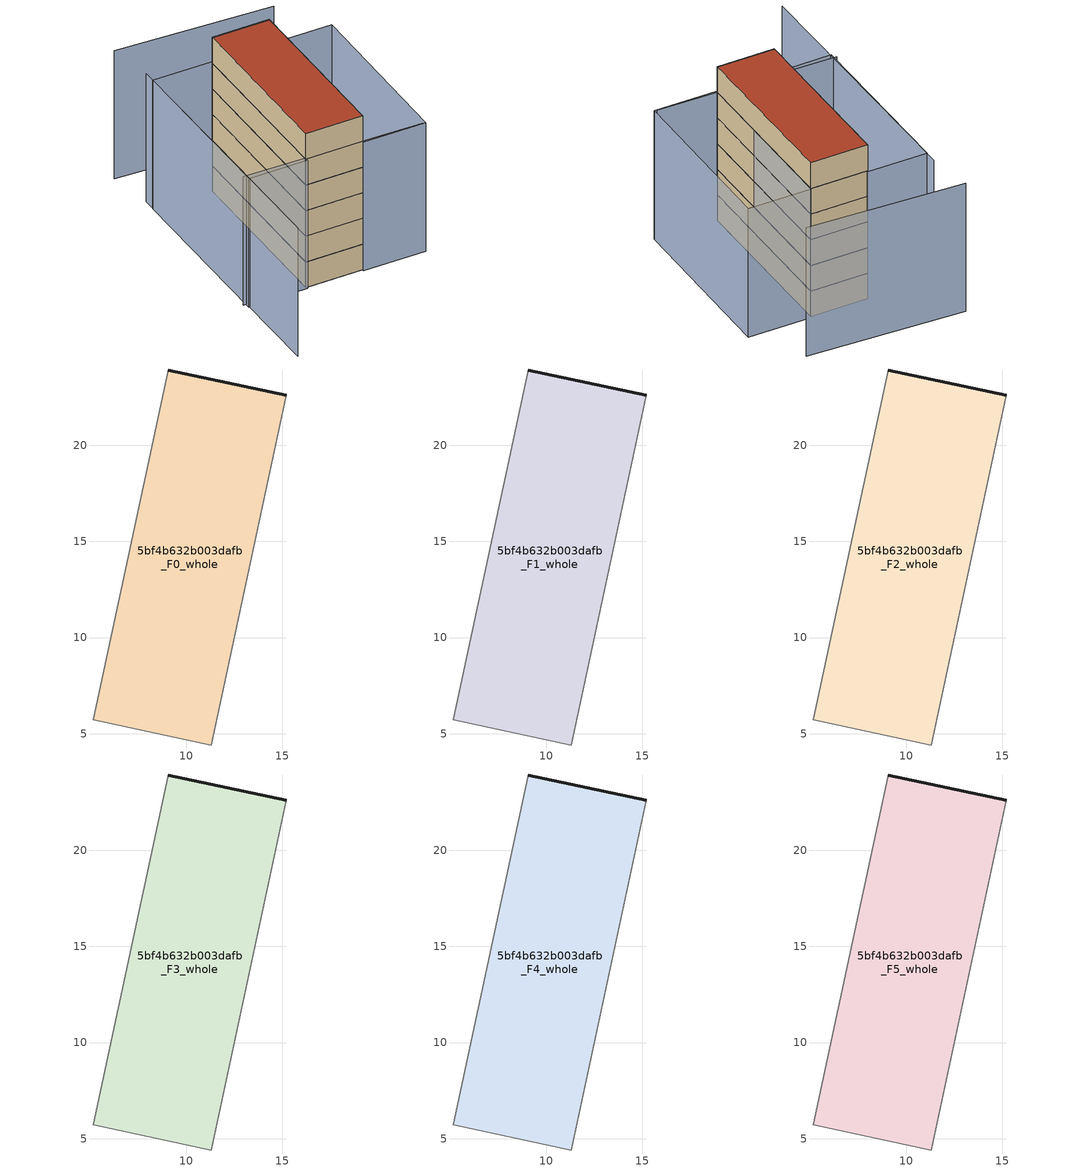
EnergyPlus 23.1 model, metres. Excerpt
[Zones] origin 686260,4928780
5bf4b632b003dafb_F0_whole
 floor ground (EU_floor_Construction): 11.31,4.41 15.19,22.61 9.06,23.92 5.18,5.72 z0
 wall outside (EU_wall_Construction): 9.06,23.92 15.19,22.61 z0:3
 wall adiabatic (EU_wall_Construction): 15.19,22.61 11.31,4.41 5.18,5.72 9.06,23.92 z0:3
5bf4b632b003dafb_F1_whole
 floor to 5bf4b632b003dafb_F0_whole (EU_floor_Construction): 11.31,4.41 15.19,22.61 9.06,23.92 5.17,5.72 z3
 wall outside (EU_wall_Construction): 9.06,23.92 15.19,22.61 z3:6
 wall adiabatic (EU_wall_Construction): 15.19,22.61 11.31,4.41 5.18,5.72 9.06,23.92 z3:6
5bf4b632b003dafb_F2_whole
 floor to 5bf4b632b003dafb_F1_whole (EU_floor_Construction): 11.31,4.41 15.19,22.61 9.06,23.92 5.17,5.72 z6
 wall outside (EU_wall_Construction): 9.06,23.92 15.19,22.61 z6:9
 wall adiabatic (EU_wall_Construction): 15.19,22.61 11.31,4.41 5.18,5.72 9.06,23.92 z6:9
5bf4b632b003dafb_F3_whole
 floor to 5bf4b632b003dafb_F2_whole (EU_floor_Construction): 11.31,4.41 15.19,22.61 9.06,23.92 5.17,5.72 z9
 wall outside (EU_wall_Construction): 9.06,23.92 15.19,22.61 z9:12
 wall adiabatic (EU_wall_Construction): 15.19,22.61 11.31,4.41 5.18,5.72 9.06,23.92 z9:12
5bf4b632b003dafb_F4_whole
 floor to 5bf4b632b003dafb_F3_whole (EU_floor_Construction): 11.31,4.41 15.19,22.61 9.06,23.92 5.17,5.72 z12
 wall outside (EU_wall_Construction): 9.06,23.92 15.19,22.61 z12:15
 wall adiabatic (EU_wall_Construction): 15.19,22.61 11.31,4.41 5.18,5.72 9.06,23.92 z12:15
5bf4b632b003dafb_F5_whole
 floor to 5bf4b632b003dafb_F4_whole (EU_floor_Construction): 11.31,4.41 15.19,22.61 9.06,23.92 5.17,5.72 z15
 wall outside (EU_wall_Construction): 9.06,23.92 15.19,22.61 z15:18
 wall adiabatic (EU_wall_Construction): 15.19,22.61 11.31,4.41 5.18,5.72 9.06,23.92 z15:18
 roof outside (EU_roof_Construction): 15.19,22.61 11.31,4.41 5.18,5.72 9.06,23.92 z18
shading: -1.3,7.42 17.65,2.95 / 3.12,26.73 -2.98,-2.49 / 19.87,27.29 3.33,31.67 / 15.27,22.72 21.96,21.26 / 21.96,21.26 17.93,2.81 / 17.93,2.81 11.24,4.26 / 11.24,4.26 15.27,22.72 / -1.11,6.83 2.84,25.43 / 2.84,25.43 9.2,24.08 / 9.2,24.08 5.25,5.48 / 5.25,5.48 -1.11,6.83 z0:15
[Building]
EU S2 Campaign: North Axis=0; Terrain=City; Solar Distribution=FullExterior
[Site:Location]
Bologna: Latitude=44.5; Longitude=11.25; Time Zone=1; Elevation=37
[SizingPeriod:WeatherFileDays]
AnnualSizingPeriod: Begin Month=1; Begin Day of Month=1; End Month=12; End Day of Month=31; Day of Week for Start Day=Monday; Use Weather File Daylight Saving Period=No; Use Weather File Rain and Snow Indicators=No
[MATERIAL]
EU_InternalMass_Material: Roughness=MediumRough; Thickness=0.1; Conductivity=1; Density=1800; Specific Heat=900; Thermal Absorptance=0.9; Solar Absorptance=0.7; Visible Absorptance=0.7
[MATERIAL:NOMASS] Roughness=MediumRough; Thermal Absorptance=0.9; Solar Absorptance=0.7; Visible Absorptance=0.7
Name | Thermal Resistance
EU_wall_NoMass | 0.905828
EU_roof_NoMass | 0.37593
EU_floor_NoMass | 0.67114
[CONSTRUCTION]
EU_wall_Construction: EU_wall_NoMass
EU_roof_Construction: EU_roof_NoMass
EU_floor_Construction: EU_floor_NoMass
EU_InternalMass_Construction: EU_InternalMass_Material
[ZONE] Type=1; Multiplier=1; Ceiling Height=autocalculate; Volume=350.147; Floor Area=autocalculate; Part of Total Floor Area=Yes
5bf4b632b003dafb_F0_whole; 5bf4b632b003dafb_F1_whole; 5bf4b632b003dafb_F2_whole; 5bf4b632b003dafb_F3_whole; 5bf4b632b003dafb_F4_whole; 5bf4b632b003dafb_F5_whole
[INTERNALMASS] Construction=EU_InternalMass_Construction; Surface Area=116.716
Name | Zone or ZoneList
5bf4b632b003dafb_F0_whole_EU_InternalMass | 5bf4b632b003dafb_F0_whole
5bf4b632b003dafb_F1_whole_EU_InternalMass | 5bf4b632b003dafb_F1_whole
5bf4b632b003dafb_F2_whole_EU_InternalMass | 5bf4b632b003dafb_F2_whole
5bf4b632b003dafb_F3_whole_EU_InternalMass | 5bf4b632b003dafb_F3_whole
5bf4b632b003dafb_F4_whole_EU_InternalMass | 5bf4b632b003dafb_F4_whole
5bf4b632b003dafb_F5_whole_EU_InternalMass | 5bf4b632b003dafb_F5_whole
[OTHEREQUIPMENT] Fuel Type=Electricity; Design Level Calculation Method=Watts/Area; Power per Zone Floor Area=1; Fraction Latent=0; Fraction Radiant=0; Fraction Lost=0; Carbon Dioxide Generation Rate=0; EndUse Subcategory=EU_Step8_InternalGains
Name | Zone or ZoneList or Space or SpaceList | Schedule
EU_Step8_InternalGain_5bf4b632b003dafb_F0_whole_f000 | 5bf4b632b003dafb_F0_whole | EU_Step8_GainSchedule_5bf4b632b003dafb_F0_whole_f000
EU_Step8_InternalGain_5bf4b632b003dafb_F1_whole_f000 | 5bf4b632b003dafb_F1_whole | EU_Step8_GainSchedule_5bf4b632b003dafb_F1_whole_f000
EU_Step8_InternalGain_5bf4b632b003dafb_F2_whole_f000 | 5bf4b632b003dafb_F2_whole | EU_Step8_GainSchedule_5bf4b632b003dafb_F2_whole_f000
EU_Step8_InternalGain_5bf4b632b003dafb_F3_whole_f000 | 5bf4b632b003dafb_F3_whole | EU_Step8_GainSchedule_5bf4b632b003dafb_F3_whole_f000
EU_Step8_InternalGain_5bf4b632b003dafb_F4_whole_f000 | 5bf4b632b003dafb_F4_whole | EU_Step8_GainSchedule_5bf4b632b003dafb_F4_whole_f000
EU_Step8_InternalGain_5bf4b632b003dafb_F5_whole_f000 | 5bf4b632b003dafb_F5_whole | EU_Step8_GainSchedule_5bf4b632b003dafb_F5_whole_f000
[ZONEVENTILATION:DESIGNFLOWRATE] Schedule=EU_AlwaysOn; Design Flow Rate Calculation Method=AirChanges/Hour; Air Changes per Hour=0.73129; Ventilation Type=Natural; Fan Pressure Rise=0; Fan Total Efficiency=1; Constant Term Coefficient=1; Temperature Term Coefficient=0; Velocity Term Coefficient=0; Velocity Squared Term Coefficient=0; Minimum Indoor Temperature=-100; Maximum Indoor Temperature=100; Delta Temperature=-100; Minimum Outdoor Temperature=-100; Maximum Outdoor Temperature=100; Maximum Wind Speed=40
Name | Zone or ZoneList or Space or SpaceList
EU_ConstantAir_5bf4b632b003dafb_F0_whole | 5bf4b632b003dafb_F0_whole
EU_ConstantAir_5bf4b632b003dafb_F1_whole | 5bf4b632b003dafb_F1_whole
EU_ConstantAir_5bf4b632b003dafb_F2_whole | 5bf4b632b003dafb_F2_whole
EU_ConstantAir_5bf4b632b003dafb_F3_whole | 5bf4b632b003dafb_F3_whole
EU_ConstantAir_5bf4b632b003dafb_F4_whole | 5bf4b632b003dafb_F4_whole
EU_ConstantAir_5bf4b632b003dafb_F5_whole | 5bf4b632b003dafb_F5_whole
[HVACTEMPLATE:THERMOSTAT] Constant Heating Setpoint=20; Constant Cooling Setpoint=50
EU_HeatOnly_5bf4b632b003dafb_F0_whole; EU_HeatOnly_5bf4b632b003dafb_F1_whole; EU_HeatOnly_5bf4b632b003dafb_F2_whole; EU_HeatOnly_5bf4b632b003dafb_F3_whole; EU_HeatOnly_5bf4b632b003dafb_F4_whole; EU_HeatOnly_5bf4b632b003dafb_F5_whole
[HVACTEMPLATE:ZONE:IDEALLOADSAIRSYSTEM] System Availability Schedule=EU_AlwaysOn; Maximum Heating Supply Air Temperature=50; Minimum Cooling Supply Air Temperature=13; Maximum Heating Supply Air Humidity Ratio=0.0156; Minimum Cooling Supply Air Humidity Ratio=0.0077; Heating Limit=NoLimit; Cooling Limit=NoLimit; Heating Availability Schedule=EU_AlwaysOn; Cooling Availability Schedule=EU_CoolingOff; Dehumidification Control Type=ConstantSensibleHeatRatio; Cooling Sensible Heat Ratio=0.7; Dehumidification Setpoint=60; Humidification Control Type=None; Humidification Setpoint=30; Outdoor Air Method=None; Outdoor Air Flow Rate per Person=0.00944; Outdoor Air Flow Rate per Zone Floor Area=0; Outdoor Air Flow Rate per Zone=0; Demand Controlled Ventilation Type=None; Outdoor Air Economizer Type=NoEconomizer; Heat Recovery Type=None; Sensible Heat Recovery Effectiveness=0.7; Latent Heat Recovery Effectiveness=0.65
Name | Template Thermostat
5bf4b632b003dafb_F0_whole | EU_HeatOnly_5bf4b632b003dafb_F0_whole
5bf4b632b003dafb_F1_whole | EU_HeatOnly_5bf4b632b003dafb_F1_whole
5bf4b632b003dafb_F2_whole | EU_HeatOnly_5bf4b632b003dafb_F2_whole
5bf4b632b003dafb_F3_whole | EU_HeatOnly_5bf4b632b003dafb_F3_whole
5bf4b632b003dafb_F4_whole | EU_HeatOnly_5bf4b632b003dafb_F4_whole
5bf4b632b003dafb_F5_whole | EU_HeatOnly_5bf4b632b003dafb_F5_whole
[SIZING:ZONE] Zone Cooling Design Supply Air Temperature Input Method=SupplyAirTemperature; Zone Cooling Design Supply Air Temperature=13; Zone Heating Design Supply Air Temperature Input Method=SupplyAirTemperature; Zone Heating Design Supply Air Temperature=50; Zone Cooling Design Supply Air Humidity Ratio=0.008; Zone Heating Design Supply Air Humidity Ratio=0.008; Cooling Design Air Flow Method=DesignDay; Cooling Design Air Flow Rate=0; Cooling Minimum Air Flow per Zone Floor Area=0.000762; Cooling Minimum Air Flow=0; Cooling Minimum Air Flow Fraction=0.2; Heating Design Air Flow Method=DesignDay; Heating Design Air Flow Rate=0; Heating Maximum Air Flow per Zone Floor Area=0.002032; Heating Maximum Air Flow=0.141576; Heating Maximum Air Flow Fraction=0.3; Account for Dedicated Outdoor Air System=No; Dedicated Outdoor Air System Control Strategy=NeutralSupplyAir; Dedicated Outdoor Air Low Setpoint Temperature for Design=autosize; Dedicated Outdoor Air High Setpoint Temperature for Design=autosize; Zone Load Sizing Method=Sensible Load Only No Latent Load; Zone Latent Cooling Design Supply Air Humidity Ratio Input Method=HumidityRatioDifference; Zone Cooling Design Supply Air Humidity Ratio Difference=0.005; Zone Latent Heating Design Supply Air Humidity Ratio Input Method=HumidityRatioDifference; Zone Humidification Design Supply Air Humidity Ratio Difference=0.005
5bf4b632b003dafb_F0_whole; 5bf4b632b003dafb_F1_whole; 5bf4b632b003dafb_F2_whole; 5bf4b632b003dafb_F3_whole; 5bf4b632b003dafb_F4_whole; 5bf4b632b003dafb_F5_whole
[SCHEDULE:CONSTANT]
Name | Hourly Value
EU_AlwaysOn | 1
EU_CoolingOff | 0
[SCHEDULE:FILE] Column Number=1; Rows to Skip at Top=0; Number of Hours of Data=8760; Column Separator=Comma; Interpolate to Timestep=No; Minutes per Item=60; Adjust Schedule for Daylight Savings=Yes
Name | File
EU_Step8_GainSchedule_5bf4b632b003dafb_F0_whole_f000 | ../../schedules/5bf4b632b003dafb/5bf4b632b003dafb_F0_whole_f000_gain.csv
EU_Step8_GainSchedule_5bf4b632b003dafb_F1_whole_f000 | ../../schedules/5bf4b632b003dafb/5bf4b632b003dafb_F1_whole_f000_gain.csv
EU_Step8_GainSchedule_5bf4b632b003dafb_F2_whole_f000 | ../../schedules/5bf4b632b003dafb/5bf4b632b003dafb_F2_whole_f000_gain.csv
EU_Step8_GainSchedule_5bf4b632b003dafb_F3_whole_f000 | ../../schedules/5bf4b632b003dafb/5bf4b632b003dafb_F3_whole_f000_gain.csv
EU_Step8_GainSchedule_5bf4b632b003dafb_F4_whole_f000 | ../../schedules/5bf4b632b003dafb/5bf4b632b003dafb_F4_whole_f000_gain.csv
EU_Step8_GainSchedule_5bf4b632b003dafb_F5_whole_f000 | ../../schedules/5bf4b632b003dafb/5bf4b632b003dafb_F5_whole_f000_gain.csv
